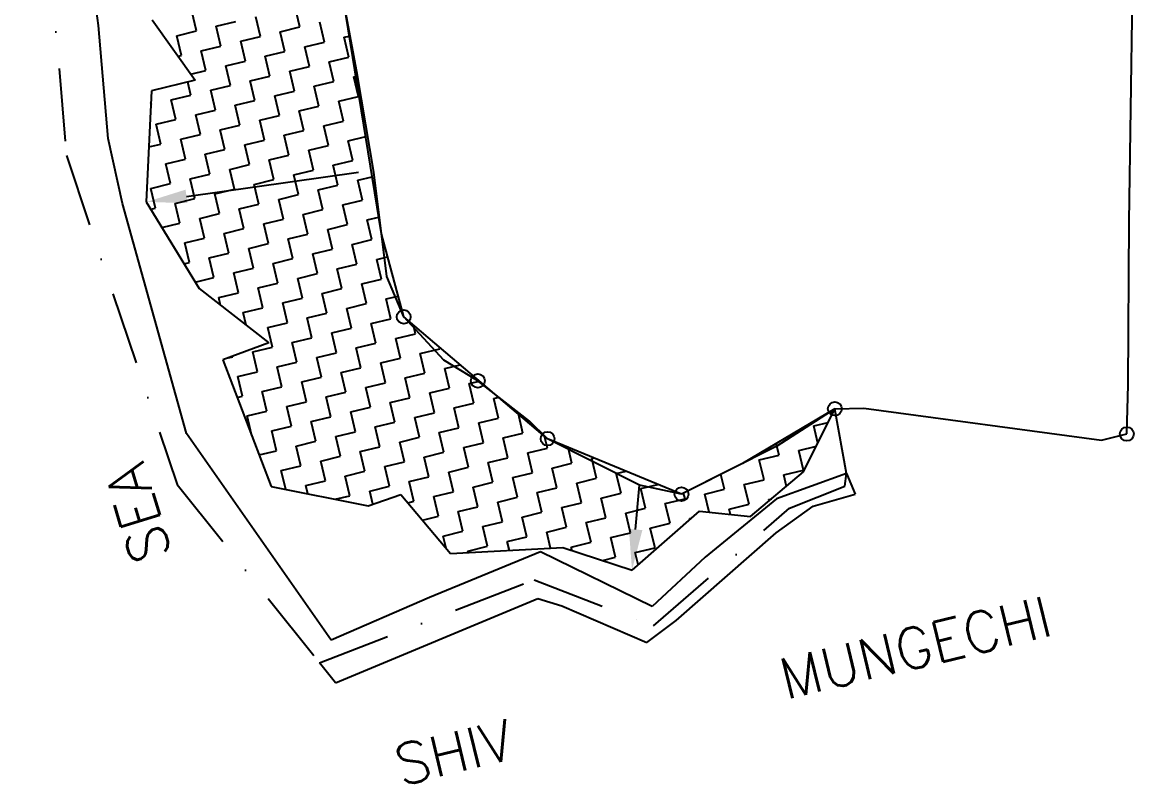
# Model space of a CAD drawing. Header units: metres. Extents: x 330019 to 331879, y 1797834 to 1801443.
# Drawn here: x 330410 to 331173, y 1797834 to 1798356 of the extents above; entities that cross this region are included whole.
import ezdxf

# ---------------------------------------------------------------- set-up
doc = ezdxf.new("R2010")
doc.units = ezdxf.units.M
doc.header["$MEASUREMENT"] = 0
doc.linetypes.add('DASHDOT', pattern=[1, 0.5, -0.25, 0, -0.25])
for name, color, linetype in [('OFF', 1, 'Continuous'), ('POLY_HATCH', 12, 'Continuous'), ('POLY_PARCEL', 6, 'Continuous'), ('POLY_WATER', 4, 'Continuous'), ('SYM_ARROW', 1, 'Continuous'), ('TEXT_MAPOUT', 7, 'Continuous'), ('V_BOUND_LINE', 7, 'Continuous'), ('V_BOUND_STREAM_LINE', 7, 'DASHDOT')]:
    doc.layers.add(name, color=color, linetype=linetype)
doc.styles.get("Standard").update_dxf_attribs({"font": 'simplex.shx'})

msp = doc.modelspace()

# ---------------------------------------------------------------- linework, layer by layer
for centre in [(330671.43, 1798153.4), (330722.34, 1798109.59), (330967.42, 1798090.42), (330770.22, 1798069.85), (331167.8, 1798073.1), (330862.17, 1798031.82)]:
    msp.add_circle(centre, 4.75)
at = {"layer": 'OFF'}
for p, q in [((330975.37, 1798045.92), (330981.32, 1798031.91)), ((330624.61, 1797902.33), (330613.64, 1797916.08))]:
    msp.add_line(p, q, dxfattribs=at)
at = {"layer": 'POLY_HATCH', "linetype": 'Continuous'}
for p, q in [((330600.21, 1798352.31), (330596.95, 1798365.86)), ((330529.16, 1798349.56), (330525.9, 1798363.11)), ((330542.72, 1798352.82), (330556.28, 1798356.08)), ((330573.09, 1798345.78), (330569.83, 1798359.34)), ((330515.6, 1798346.29), (330529.16, 1798349.56)), ((330545.98, 1798339.26), (330542.72, 1798352.82)), ((330586.65, 1798349.04), (330600.21, 1798352.31)), ((330589.91, 1798335.49), (330586.65, 1798349.04)), ((330617.03, 1798342.01), (330613.77, 1798355.57)), ((330518.86, 1798332.74), (330515.6, 1798346.29)), ((330559.54, 1798342.52), (330573.09, 1798345.78)), ((330562.8, 1798328.96), (330559.54, 1798342.52)), ((330603.47, 1798338.75), (330617.03, 1798342.01)), ((330630.59, 1798345.27), (330634.12, 1798346.12)), ((330633.85, 1798331.71), (330630.59, 1798345.27)), ((330532.42, 1798336), (330545.98, 1798339.26)), ((330535.68, 1798322.44), (330532.42, 1798336)), ((330576.36, 1798332.22), (330589.91, 1798335.49)), ((330606.73, 1798325.19), (330603.47, 1798338.75)), ((330516.58, 1798332.19), (330518.86, 1798332.74)), ((330549.24, 1798325.7), (330562.8, 1798328.96)), ((330552.5, 1798312.14), (330549.24, 1798325.7)), ((330579.62, 1798318.67), (330576.36, 1798332.22)), ((330620.29, 1798328.45), (330633.85, 1798331.71)), ((330623.55, 1798314.89), (330620.29, 1798328.45)), ((330525.27, 1798319.94), (330535.68, 1798322.44)), ((330566.06, 1798315.41), (330579.62, 1798318.67)), ((330593.18, 1798321.93), (330606.73, 1798325.19)), ((330596.44, 1798308.37), (330593.18, 1798321.93)), ((330637.11, 1798318.16), (330638.61, 1798318.52)), ((330640.37, 1798304.6), (330637.11, 1798318.16)), ((330525.39, 1798305.62), (330523.24, 1798314.55)), ((330538.94, 1798308.88), (330552.5, 1798312.14)), ((330569.32, 1798301.85), (330566.06, 1798315.41)), ((330609.99, 1798311.63), (330623.55, 1798314.89)), ((330613.26, 1798298.07), (330609.99, 1798311.63)), ((330511.83, 1798302.36), (330525.39, 1798305.62)), ((330542.21, 1798295.32), (330538.94, 1798308.88)), ((330582.88, 1798305.11), (330596.44, 1798308.37)), ((330586.14, 1798291.55), (330582.88, 1798305.11)), ((330626.81, 1798301.34), (330640.37, 1798304.6)), ((330497.85, 1798299), (330498.27, 1798299.1)), ((330498.27, 1798299.1), (330497.92, 1798300.54)), ((330515.09, 1798288.8), (330511.83, 1798302.36)), ((330528.65, 1798292.06), (330542.21, 1798295.32)), ((330555.76, 1798298.59), (330569.32, 1798301.85)), ((330559.03, 1798285.03), (330555.76, 1798298.59)), ((330599.7, 1798294.81), (330613.26, 1798298.07)), ((330602.96, 1798281.26), (330599.7, 1798294.81)), ((330630.08, 1798287.78), (330626.81, 1798301.34)), ((330501.53, 1798285.54), (330515.09, 1798288.8)), ((330531.91, 1798278.51), (330528.65, 1798292.06)), ((330572.58, 1798288.29), (330586.14, 1798291.55)), ((330575.84, 1798274.73), (330572.58, 1798288.29)), ((330616.52, 1798284.52), (330630.08, 1798287.78)), ((330504.79, 1798271.98), (330501.53, 1798285.54)), ((330545.47, 1798281.77), (330559.03, 1798285.03)), ((330548.73, 1798268.21), (330545.47, 1798281.77)), ((330589.4, 1798277.99), (330602.96, 1798281.26)), ((330619.78, 1798270.96), (330616.52, 1798284.52)), ((330496.49, 1798269.98), (330504.79, 1798271.98)), ((330518.35, 1798275.24), (330531.91, 1798278.51)), ((330521.61, 1798261.69), (330518.35, 1798275.24)), ((330562.29, 1798271.47), (330575.84, 1798274.73)), ((330592.66, 1798264.44), (330589.4, 1798277.99)), ((330633.34, 1798274.22), (330645.34, 1798277.11)), ((330636.6, 1798260.66), (330633.34, 1798274.22)), ((330535.17, 1798264.95), (330548.73, 1798268.21)), ((330538.43, 1798251.39), (330535.17, 1798264.95)), ((330565.55, 1798257.91), (330562.29, 1798271.47)), ((330579.11, 1798261.17), (330592.66, 1798264.44)), ((330606.22, 1798267.7), (330619.78, 1798270.96)), ((330609.48, 1798254.14), (330606.22, 1798267.7)), ((330508.06, 1798258.42), (330521.61, 1798261.69)), ((330511.32, 1798244.87), (330508.06, 1798258.42)), ((330551.99, 1798254.65), (330565.55, 1798257.91)), ((330582.37, 1798247.62), (330579.11, 1798261.17)), ((330623.04, 1798257.4), (330636.6, 1798260.66)), ((330626.3, 1798243.84), (330623.04, 1798257.4)), ((330524.88, 1798248.13), (330538.43, 1798251.39)), ((330555.25, 1798241.09), (330551.99, 1798254.65)), ((330595.93, 1798250.88), (330609.48, 1798254.14)), ((330599.19, 1798237.32), (330595.93, 1798250.88)), ((330639.86, 1798247.11), (330649.83, 1798249.5)), ((330497.76, 1798241.6), (330511.32, 1798244.87)), ((330501.02, 1798228.05), (330497.76, 1798241.6)), ((330528.14, 1798234.57), (330524.88, 1798248.13)), ((330568.81, 1798244.36), (330582.37, 1798247.62)), ((330572.07, 1798230.8), (330568.81, 1798244.36)), ((330612.74, 1798240.58), (330626.3, 1798243.84)), ((330643.12, 1798233.55), (330639.86, 1798247.11)), ((330514.58, 1798231.31), (330528.14, 1798234.57)), ((330541.69, 1798237.83), (330555.25, 1798241.09)), ((330544.96, 1798224.27), (330541.69, 1798237.83)), ((330585.63, 1798234.06), (330599.19, 1798237.32)), ((330588.89, 1798220.5), (330585.63, 1798234.06)), ((330616.01, 1798227.02), (330612.74, 1798240.58)), ((330497.76, 1798227.26), (330501.02, 1798228.05)), ((330517.84, 1798217.75), (330514.58, 1798231.31)), ((330558.51, 1798227.54), (330572.07, 1798230.8)), ((330561.78, 1798213.98), (330558.51, 1798227.54)), ((330602.45, 1798223.76), (330616.01, 1798227.02)), ((330629.56, 1798230.29), (330643.12, 1798233.55)), ((330632.83, 1798216.73), (330629.56, 1798230.29)), ((330531.4, 1798221.01), (330544.96, 1798224.27)), ((330534.66, 1798207.45), (330531.4, 1798221.01)), ((330575.33, 1798217.24), (330588.89, 1798220.5)), ((330605.71, 1798210.21), (330602.45, 1798223.76)), ((330646.38, 1798219.99), (330654.32, 1798221.9)), ((330649.65, 1798206.43), (330646.38, 1798219.99)), ((330505.39, 1798214.76), (330517.84, 1798217.75)), ((330548.22, 1798210.72), (330561.78, 1798213.98)), ((330578.59, 1798203.68), (330575.33, 1798217.24)), ((330619.27, 1798213.47), (330632.83, 1798216.73)), ((330622.53, 1798199.91), (330619.27, 1798213.47)), ((330521.1, 1798204.19), (330534.66, 1798207.45)), ((330524.36, 1798190.64), (330521.1, 1798204.19)), ((330551.48, 1798197.16), (330548.22, 1798210.72)), ((330565.04, 1798200.42), (330578.59, 1798203.68)), ((330592.15, 1798206.94), (330605.71, 1798210.21)), ((330595.41, 1798193.39), (330592.15, 1798206.94)), ((330636.09, 1798203.17), (330649.65, 1798206.43)), ((330537.92, 1798193.9), (330551.48, 1798197.16)), ((330568.3, 1798186.86), (330565.04, 1798200.42)), ((330608.97, 1798196.65), (330622.53, 1798199.91)), ((330612.23, 1798183.09), (330608.97, 1798196.65)), ((330639.35, 1798189.61), (330636.09, 1798203.17)), ((330520.64, 1798189.74), (330524.36, 1798190.64)), ((330541.18, 1798180.34), (330537.92, 1798193.9)), ((330581.86, 1798190.12), (330595.41, 1798193.39)), ((330585.12, 1798176.57), (330581.86, 1798190.12)), ((330625.79, 1798186.35), (330639.35, 1798189.61)), ((330652.91, 1798192.87), (330660.39, 1798194.68)), ((330656.17, 1798179.32), (330652.91, 1798192.87)), ((330528.26, 1798177.23), (330541.18, 1798180.34)), ((330554.74, 1798183.6), (330568.3, 1798186.86)), ((330558, 1798170.04), (330554.74, 1798183.6)), ((330598.68, 1798179.83), (330612.23, 1798183.09)), ((330629.05, 1798172.79), (330625.79, 1798186.35)), ((330571.56, 1798173.3), (330585.12, 1798176.57)), ((330574.82, 1798159.75), (330571.56, 1798173.3)), ((330601.94, 1798166.27), (330598.68, 1798179.83)), ((330615.5, 1798169.53), (330629.05, 1798172.79)), ((330642.61, 1798176.06), (330656.17, 1798179.32)), ((330645.87, 1798162.5), (330642.61, 1798176.06)), ((330544.44, 1798166.78), (330558, 1798170.04)), ((330545.75, 1798161.34), (330544.44, 1798166.78)), ((330588.38, 1798163.01), (330601.94, 1798166.27)), ((330618.76, 1798155.97), (330615.5, 1798169.53)), ((330659.43, 1798165.76), (330667.6, 1798167.72)), ((330662.69, 1798152.2), (330659.43, 1798165.76)), ((330561.26, 1798156.49), (330574.82, 1798159.75)), ((330591.64, 1798149.45), (330588.38, 1798163.01)), ((330632.31, 1798159.24), (330645.87, 1798162.5)), ((330635.58, 1798145.68), (330632.31, 1798159.24)), ((330563.38, 1798147.68), (330561.26, 1798156.49)), ((330605.2, 1798152.71), (330618.76, 1798155.97)), ((330608.46, 1798139.15), (330605.2, 1798152.71)), ((330649.13, 1798148.94), (330662.69, 1798152.2)), ((330578.08, 1798146.19), (330591.64, 1798149.45)), ((330581.35, 1798132.63), (330578.08, 1798146.19)), ((330622.02, 1798142.42), (330635.58, 1798145.68)), ((330625.28, 1798128.86), (330622.02, 1798142.42)), ((330652.4, 1798135.38), (330649.13, 1798148.94)), ((330679.51, 1798141.91), (330678.11, 1798147.75)), ((330594.9, 1798135.89), (330608.46, 1798139.15)), ((330598.16, 1798122.34), (330594.9, 1798135.89)), ((330638.84, 1798132.12), (330652.4, 1798135.38)), ((330665.95, 1798138.64), (330679.51, 1798141.91)), ((330669.21, 1798125.09), (330665.95, 1798138.64)), ((330567.79, 1798129.37), (330581.35, 1798132.63)), ((330571.05, 1798115.81), (330567.79, 1798129.37)), ((330611.72, 1798125.6), (330625.28, 1798128.86)), ((330642.1, 1798118.56), (330638.84, 1798132.12)), ((330682.77, 1798128.35), (330696.33, 1798131.61)), ((330686.03, 1798114.79), (330682.77, 1798128.35)), ((330696.33, 1798131.61), (330696.11, 1798132.52)), ((330551.16, 1798125.37), (330554.23, 1798126.11)), ((330554.23, 1798126.11), (330554.14, 1798126.48)), ((330584.61, 1798119.07), (330598.16, 1798122.34)), ((330614.98, 1798112.04), (330611.72, 1798125.6)), ((330655.66, 1798121.82), (330669.21, 1798125.09)), ((330658.92, 1798108.27), (330655.66, 1798121.82)), ((330699.59, 1798118.05), (330710.2, 1798120.6)), ((330557.49, 1798112.55), (330571.05, 1798115.81)), ((330560.75, 1798098.99), (330557.49, 1798112.55)), ((330587.87, 1798105.52), (330584.61, 1798119.07)), ((330601.43, 1798108.78), (330614.98, 1798112.04)), ((330628.54, 1798115.3), (330642.1, 1798118.56)), ((330631.8, 1798101.74), (330628.54, 1798115.3)), ((330672.48, 1798111.53), (330686.03, 1798114.79)), ((330702.85, 1798104.49), (330699.59, 1798118.05)), ((330574.31, 1798102.25), (330587.87, 1798105.52)), ((330604.69, 1798095.22), (330601.43, 1798108.78)), ((330645.36, 1798105), (330658.92, 1798108.27)), ((330648.62, 1798091.45), (330645.36, 1798105)), ((330675.74, 1798097.97), (330672.48, 1798111.53)), ((330689.3, 1798101.23), (330702.85, 1798104.49)), ((330716.41, 1798107.76), (330723.41, 1798109.44)), ((330719.67, 1798094.2), (330716.41, 1798107.76)), ((330557.2, 1798098.14), (330560.75, 1798098.99)), ((330577.57, 1798088.7), (330574.31, 1798102.25)), ((330618.25, 1798098.48), (330631.8, 1798101.74)), ((330621.51, 1798084.92), (330618.25, 1798098.48)), ((330662.18, 1798094.71), (330675.74, 1798097.97)), ((330692.56, 1798087.67), (330689.3, 1798101.23)), ((330733.23, 1798097.46), (330736.61, 1798098.27)), ((330736.49, 1798083.9), (330733.23, 1798097.46)), ((330591.13, 1798091.96), (330604.69, 1798095.22)), ((330594.39, 1798078.4), (330591.13, 1798091.96)), ((330635.06, 1798088.19), (330648.62, 1798091.45)), ((330665.44, 1798081.15), (330662.18, 1798094.71)), ((330706.11, 1798090.94), (330719.67, 1798094.2)), ((330709.38, 1798077.38), (330706.11, 1798090.94)), ((330965.39, 1798086.32), (330964.78, 1798088.85)), ((330564.01, 1798085.44), (330577.57, 1798088.7)), ((330567.28, 1798071.88), (330564.01, 1798085.44)), ((330607.95, 1798081.66), (330621.51, 1798084.92)), ((330611.21, 1798068.1), (330607.95, 1798081.66)), ((330638.33, 1798074.63), (330635.06, 1798088.19)), ((330651.88, 1798077.89), (330665.44, 1798081.15)), ((330679, 1798084.41), (330692.56, 1798087.67)), ((330682.26, 1798070.85), (330679, 1798084.41)), ((330722.93, 1798080.64), (330736.49, 1798083.9)), ((330753.31, 1798073.61), (330750.13, 1798086.84)), ((330580.83, 1798075.14), (330594.39, 1798078.4)), ((330584.1, 1798061.58), (330580.83, 1798075.14)), ((330624.77, 1798071.37), (330638.33, 1798074.63)), ((330655.15, 1798064.33), (330651.88, 1798077.89)), ((330695.82, 1798074.12), (330709.38, 1798077.38)), ((330699.08, 1798060.56), (330695.82, 1798074.12)), ((330726.2, 1798067.08), (330722.93, 1798080.64)), ((330739.75, 1798070.34), (330753.31, 1798073.61)), ((330952.9, 1798078.59), (330962.74, 1798080.96)), ((330955.74, 1798066.81), (330952.9, 1798078.59)), ((330567.21, 1798071.86), (330567.28, 1798071.88)), ((330597.65, 1798064.84), (330611.21, 1798068.1)), ((330628.03, 1798057.81), (330624.77, 1798071.37)), ((330668.7, 1798067.59), (330682.26, 1798070.85)), ((330671.96, 1798054.04), (330668.7, 1798067.59)), ((330712.64, 1798063.82), (330726.2, 1798067.08)), ((330743.02, 1798056.79), (330739.75, 1798070.34)), ((330770.13, 1798063.31), (330768.13, 1798071.61)), ((330929.05, 1798058.51), (330927.12, 1798066.53)), ((330572.21, 1798058.72), (330584.1, 1798061.58)), ((330600.91, 1798051.29), (330597.65, 1798064.84)), ((330641.59, 1798061.07), (330655.15, 1798064.33)), ((330644.85, 1798047.51), (330641.59, 1798061.07)), ((330685.52, 1798057.3), (330699.08, 1798060.56)), ((330715.9, 1798050.26), (330712.64, 1798063.82)), ((330756.57, 1798060.05), (330770.13, 1798063.31)), ((330759.83, 1798046.49), (330756.57, 1798060.05)), ((330786.95, 1798053.01), (330784.3, 1798064.03)), ((330915.49, 1798055.25), (330929.05, 1798058.51)), ((330942.61, 1798061.77), (330954.68, 1798064.68)), ((330945.87, 1798048.22), (330942.61, 1798061.77)), ((330587.36, 1798048.02), (330600.91, 1798051.29)), ((330614.47, 1798054.55), (330628.03, 1798057.81)), ((330617.73, 1798040.99), (330614.47, 1798054.55)), ((330658.41, 1798050.77), (330671.96, 1798054.04)), ((330661.67, 1798037.22), (330658.41, 1798050.77)), ((330688.78, 1798043.74), (330685.52, 1798057.3)), ((330729.46, 1798053.52), (330743.02, 1798056.79)), ((330732.72, 1798039.97), (330729.46, 1798053.52)), ((330773.39, 1798049.75), (330786.95, 1798053.01)), ((330800.51, 1798056.27), (330802.11, 1798056.66)), ((330803.77, 1798042.72), (330800.51, 1798056.27)), ((330918.75, 1798041.69), (330915.49, 1798055.25)), ((330590.48, 1798035.02), (330587.36, 1798048.02)), ((330631.29, 1798044.25), (330644.85, 1798047.51)), ((330634.55, 1798030.69), (330631.29, 1798044.25)), ((330675.23, 1798040.48), (330688.78, 1798043.74)), ((330702.34, 1798047), (330715.9, 1798050.26)), ((330705.6, 1798033.44), (330702.34, 1798047)), ((330746.28, 1798043.23), (330759.83, 1798046.49)), ((330749.54, 1798029.67), (330746.28, 1798043.23)), ((330776.65, 1798036.19), (330773.39, 1798049.75)), ((330817.33, 1798045.98), (330824.03, 1798047.59)), ((330820.59, 1798032.42), (330817.33, 1798045.98)), ((330891.64, 1798035.17), (330889.18, 1798045.38)), ((330932.31, 1798044.96), (330945.87, 1798048.22)), ((330934.19, 1798037.15), (330932.31, 1798044.96)), ((330604.18, 1798037.73), (330617.73, 1798040.99)), ((330605.55, 1798032.03), (330604.18, 1798037.73)), ((330648.11, 1798033.95), (330661.67, 1798037.22)), ((330678.49, 1798026.92), (330675.23, 1798040.48)), ((330719.16, 1798036.7), (330732.72, 1798039.97)), ((330722.42, 1798023.15), (330719.16, 1798036.7)), ((330763.1, 1798032.93), (330776.65, 1798036.19)), ((330790.21, 1798039.46), (330803.77, 1798042.72)), ((330793.47, 1798025.9), (330790.21, 1798039.46)), ((330834.15, 1798035.68), (330845.96, 1798038.52)), ((330837.41, 1798022.12), (330834.15, 1798035.68)), ((330905.2, 1798038.43), (330918.75, 1798041.69)), ((330908.46, 1798024.87), (330905.2, 1798038.43)), ((330624.5, 1798028.27), (330634.55, 1798030.69)), ((330650.28, 1798024.95), (330648.11, 1798033.95)), ((330692.05, 1798030.18), (330705.6, 1798033.44)), ((330695.31, 1798016.62), (330692.05, 1798030.18)), ((330735.98, 1798026.41), (330749.54, 1798029.67)), ((330766.36, 1798019.37), (330763.1, 1798032.93)), ((330807.03, 1798029.16), (330820.59, 1798032.42)), ((330810.29, 1798015.6), (330807.03, 1798029.16)), ((330850.97, 1798025.39), (330864.52, 1798028.65)), ((330864.52, 1798028.65), (330863.59, 1798032.53)), ((330878.08, 1798031.91), (330891.64, 1798035.17)), ((330881.09, 1798019.42), (330878.08, 1798031.91)), ((330922.02, 1798028.14), (330924.05, 1798028.63)), ((330922.26, 1798027.12), (330922.02, 1798028.14)), ((330674.31, 1798025.91), (330678.49, 1798026.92)), ((330708.87, 1798019.89), (330722.42, 1798023.15)), ((330739.24, 1798012.85), (330735.98, 1798026.41)), ((330779.92, 1798022.64), (330793.47, 1798025.9)), ((330783.18, 1798009.08), (330779.92, 1798022.64)), ((330823.85, 1798018.86), (330837.41, 1798022.12)), ((330854.23, 1798011.83), (330850.97, 1798025.39)), ((330894.9, 1798021.61), (330908.46, 1798024.87)), ((330895.81, 1798017.84), (330894.9, 1798021.61)), ((330684.36, 1798013.99), (330695.31, 1798016.62)), ((330712.13, 1798006.33), (330708.87, 1798019.89)), ((330725.68, 1798009.59), (330739.24, 1798012.85)), ((330752.8, 1798016.11), (330766.36, 1798019.37)), ((330756.06, 1798002.55), (330752.8, 1798016.11)), ((330796.73, 1798012.34), (330810.29, 1798015.6)), ((330827.11, 1798005.31), (330823.85, 1798018.86)), ((330867.78, 1798015.09), (330869.04, 1798015.39)), ((330867.94, 1798014.43), (330867.78, 1798015.09)), ((330698.57, 1798003.07), (330712.13, 1798006.33)), ((330728.95, 1797996.03), (330725.68, 1798009.59)), ((330769.62, 1798005.82), (330783.18, 1798009.08)), ((330772.3, 1797994.68), (330769.62, 1798005.82)), ((330800, 1797998.78), (330796.73, 1798012.34)), ((330813.55, 1798002.04), (330827.11, 1798005.31)), ((330840.67, 1798008.57), (330854.23, 1798011.83)), ((330843.93, 1797995.01), (330840.67, 1798008.57)), ((330700.57, 1797994.75), (330698.57, 1798003.07)), ((330742.5, 1797999.29), (330756.06, 1798002.55)), ((330743.96, 1797993.24), (330742.5, 1797999.29)), ((330786.44, 1797995.52), (330800, 1797998.78)), ((330816.82, 1797988.49), (330813.55, 1798002.04)), ((330715.39, 1797992.77), (330728.95, 1797996.03)), ((330715.62, 1797991.79), (330715.39, 1797992.77)), ((330787.04, 1797993.03), (330786.44, 1797995.52)), ((330830.37, 1797991.75), (330843.93, 1797995.01)), ((330832.37, 1797983.45), (330830.37, 1797991.75)), ((330807.83, 1797986.32), (330816.82, 1797988.49))]:
    msp.add_line(p, q, dxfattribs=at)
at = {"layer": 'POLY_HATCH'}
for p, q in [((330656.21, 1798210.34), (330630.35, 1798369.27)), ((330498.74, 1798357.33), (330528.24, 1798315.75)), ((330528.24, 1798315.75), (330498.3, 1798308.55)), ((330498.3, 1798308.55), (330494.73, 1798232.25)), ((330494.73, 1798232.25), (330530.95, 1798172.82)), ((330671.43, 1798153.4), (330656.21, 1798210.34)), ((330530.95, 1798172.82), (330578.87, 1798135.67)), ((330770.22, 1798069.85), (330671.43, 1798153.4)), ((330578.87, 1798135.67), (330547.37, 1798123.96)), ((330547.37, 1798123.96), (330580.47, 1798037.01)), ((330967.42, 1798090.42), (330903.93, 1798052.79)), ((330945.96, 1798047.06), (330967.42, 1798090.42)), ((330862.17, 1798031.82), (330770.22, 1798069.85)), ((330903.93, 1798052.79), (330862.17, 1798031.82)), ((330909.49, 1798016.38), (330945.96, 1798047.06)), ((330580.47, 1798037.01), (330647, 1798023.81)), ((330647, 1798023.81), (330669.48, 1798031.65)), ((330669.48, 1798031.65), (330703.58, 1797991.18)), ((330828.14, 1797979.77), (330874.48, 1798020.12)), ((330874.48, 1798020.12), (330909.49, 1798016.38)), ((330703.58, 1797991.18), (330780.6, 1797995.11)), ((330780.6, 1797995.11), (330828.14, 1797979.77))]:
    msp.add_line(p, q, dxfattribs=at)
at = {"layer": 'POLY_PARCEL'}
for p, q in [((330639.69, 1798319.12), (330630.35, 1798369.27)), ((330650.86, 1798252.78), (330639.69, 1798319.12)), ((330659.88, 1798181.13), (330650.86, 1798252.78)), ((330671.43, 1798153.4), (330659.88, 1798181.13)), ((330699.07, 1798123.82), (330671.43, 1798153.4)), ((330722.34, 1798109.59), (330699.07, 1798123.82)), ((330757.74, 1798081.89), (330722.34, 1798109.59)), ((330967.42, 1798090.42), (330927.5, 1798064.62)), ((330770.22, 1798069.85), (330757.74, 1798081.89)), ((330833.34, 1798037.87), (330770.22, 1798069.85)), ((330927.5, 1798064.62), (330862.17, 1798031.82)), ((330862.17, 1798031.82), (330833.34, 1798037.87))]:
    msp.add_line(p, q, dxfattribs=at)
at = {"layer": 'POLY_WATER'}
for p, q in [((330461.93, 1798353.27), (330448.42, 1798456.67)), ((330468.47, 1798275.73), (330461.93, 1798353.27)), ((330478.42, 1798231.23), (330468.47, 1798275.73)), ((330522.44, 1798073.38), (330478.42, 1798231.23)), ((330621.68, 1797931.59), (330522.44, 1798073.38)), ((330975.37, 1798045.92), (330927.35, 1798028.58)), ((330927.35, 1798028.58), (330878.37, 1797988.47)), ((330952.38, 1798023.66), (330981.32, 1798031.91)), ((330927.14, 1798005.36), (330952.38, 1798023.66)), ((330858.52, 1797945.08), (330927.14, 1798005.36)), ((330765.36, 1797992.18), (330689.11, 1797960.97)), ((330842.05, 1797954.64), (330765.36, 1797992.18)), ((330878.37, 1797988.47), (330842.05, 1797954.64)), ((330689.11, 1797960.97), (330621.68, 1797931.59)), ((330624.61, 1797902.33), (330763.4, 1797960.17)), ((330763.4, 1797960.17), (330780.06, 1797955.17)), ((330780.06, 1797955.17), (330838.33, 1797929.93)), ((330838.33, 1797929.93), (330858.52, 1797945.08))]:
    msp.add_line(p, q, dxfattribs=at)
at = {"layer": 'SYM_ARROW'}
for p, q in [((330522.35, 1798236.11), (330640.42, 1798252.62)), ((330830.63, 1798007.55), (330833.34, 1798037.87))]:
    msp.add_line(p, q, dxfattribs=at)
for points in [[(330522.99, 1798231.51), (330521.7, 1798240.71), (330494.73, 1798232.25)], [(330835.26, 1798007.14), (330826, 1798007.97), (330828.14, 1797979.77)]]:
    msp.add_solid(points, dxfattribs=at)
at = {"layer": 'V_BOUND_LINE'}
for p, q in [((331169.44, 1798218.94), (331171.96, 1798401.43)), ((331168.72, 1798106.79), (331169.44, 1798218.94)), ((331167.8, 1798073.1), (331168.72, 1798106.79)), ((330967.42, 1798090.42), (330987.32, 1798090.7)), ((330975.37, 1798045.92), (330967.42, 1798090.42)), ((330987.32, 1798090.7), (331150.45, 1798068.8)), ((331150.45, 1798068.8), (331167.8, 1798073.1))]:
    msp.add_line(p, q, dxfattribs=at)
at = {"layer": 'V_BOUND_STREAM_LINE', "ltscale": 100}
for p, q in [((330409.59, 1798623.11), (330439.88, 1798264.06)), ((330439.88, 1798264.06), (330516, 1798038.39)), ((330974.29, 1798037.28), (330975.37, 1798045.92)), ((330516, 1798038.39), (330613.64, 1797916.08)), ((330936.33, 1798022.21), (330974.29, 1798037.28)), ((330842.92, 1797941.38), (330936.33, 1798022.21)), ((330613.64, 1797916.08), (330761.03, 1797973.12)), ((330761.03, 1797973.12), (330842.92, 1797941.38))]:
    msp.add_line(p, q, dxfattribs=at)

# ---------------------------------------------------------------- texts
at = {"layer": 'TEXT_MAPOUT'}
for s, rotation, p in [('SEA', 106.96622, (330512.41, 1797990.19)), ('MUNGECHI', 13.52665, (330933.57, 1797890.8)), ('SHIV', 13.52665, (330669.52, 1797831.58))]:
    msp.add_text(s, height=27.889, rotation=rotation, dxfattribs=at).set_placement(p)

doc.saveas('drawing.dxf')
